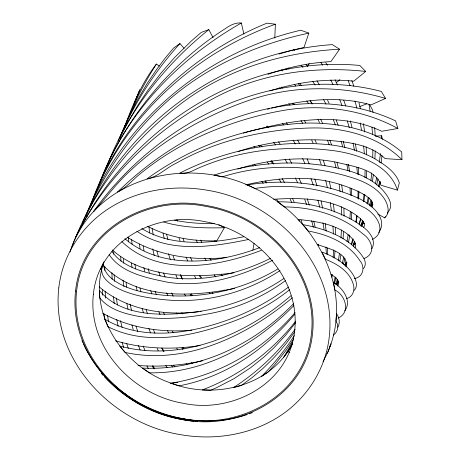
<?xml version="1.0" encoding="UTF-8"?>
<svg xmlns="http://www.w3.org/2000/svg" width="460" height="460" viewBox="0 0 460 460"><rect width="100%" height="100%" fill="white"/><g stroke="black" fill="none" stroke-linecap="round" stroke-linejoin="round"><path stroke-width="0.69" d="M365.033 170.723L364.981 177.629M358.081 190.975L357.949 198.473M372.876 149.799L372.721 157.677M113.723 254.179L113.764 251.752M104.736 270.468L104.84 266.478M333.483 249.935L333.166 257.623M358.932 191.63L358.639 199.145M375.245 150.886L374.888 158.757M366.637 171.201L366.344 178.118M103.632 262.93C103.08 272.55 111.676 279.392 119.238 283.642C131.261 290.197 144.917 292.962 158.384 294.653C199.657 299.753 242.282 290.317 277.892 268.939M351.785 212.365L351.4 219.518M381.576 138.598L381.691 135.763L375.452 136.166M274.787 38.117L275.379 24.202L266.955 23.172C186.409 55.873 118.76 122.762 90.488 205.591M341.429 229.925L340.986 237.981M350.342 211.801L349.905 218.966M343.614 231.443L343.028 238.809M334.995 250.941L334.449 257.991M364.044 194.31L363.279 201.492M371.737 172.908L370.915 180.446M380.449 153.525L379.339 162.432M382.03 155.578L381.047 163.053M356.667 215.843L355.891 221.852M364.866 194.54L363.866 201.71M357.121 216.05L356.27 222.197M331.401 276.201L331.654 274.281M373.347 174.794L372.353 181.677M339.445 253.483L338.359 260.9M348.168 234.548L347.018 241.695M349.744 235.066L348.582 242.253M340.929 254.932L339.865 260.975M331.942 277.19L332.361 274.637M252.868 250.217L254.018 243.409M368.241 197.374L366.959 203.607M376.774 177.255L375.36 183.758M360.594 218.385L359.225 224.819M353.107 238.901L351.693 244.8M369.196 197.886L367.701 204.079M360.536 219.184L359.145 224.952M378.057 179.015L376.636 184.891M335.242 277.035L333.707 283.337M343.879 256.875L342.223 263.453M352.498 239.694L351.325 244.398M397.44 190.135L399.337 182.81C395.577 171.568 384.514 164.749 374.94 158.821C361.583 151.3 346.622 146.958 331.476 144.975C279.657 139.15 226.257 149.5 179.831 173.069C186.904 174.472 192.665 170.597 198.812 167.94C202.342 166.422 205.907 164.985 209.501 163.633C216.539 161 223.704 158.706 230.96 156.768C245.318 152.933 260.038 150.477 274.856 149.281C295.584 147.752 316.532 148.12 337.117 151.173C360.404 155.008 389.574 165.473 397.44 190.135L381.006 185.254C375.716 168.59 351.716 166.33 337.312 162.397C304.278 155.681 269.825 158.97 237.82 169.038M336.053 277.679L334.397 283.642M344.994 258.543L343.378 264.419M279.99 270.589C245.22 293.451 202.733 304.393 161.293 299.368C146.895 297.775 132.307 295.268 119.134 288.972C114.114 286.488 109.204 283.481 105.489 279.226C101.349 274.821 100.32 268.099 103.517 262.74M70.029 251.93C94.053 176.249 189.531 154.75 255.012 188.554C317.803 217.068 359.358 297.315 323.035 361.502M103.954 261.774C86.233 311.684 122.343 366.195 169.82 382.685C212.715 399.97 269.847 387.09 292.261 344.143M362.681 220.294L360.997 225.785M371.053 199.922L369.328 205.39M380.633 181.689L378.982 186.858M86.773 216.959L87.13 215.815M354.735 241.523L353.286 246.031M379.966 181.125L378.304 186.288M362.629 221.225L360.962 226.061M353.556 243.915L354.183 242.04M88.291 209.927C124.022 119.79 206.781 51.894 300.748 30.228L308.832 33.12L304.008 47.437L291.226 50.468L279.047 54.05M337.479 279.128L335.668 284.303M371.818 201.233L370.145 206.045M124.183 128.104C132.33 105.662 141.674 83.024 156.417 64.072L159.309 66.142M346.478 262.24L345.253 265.684M345.983 261.826L344.741 265.276M71.248 248.618L71.921 246.773M98.555 185.949C109.745 154.893 126.58 126.04 146.889 100.09C159.246 84.387 173.052 69.834 188.059 56.655C195.592 50.054 203.429 43.798 211.56 37.95C215.947 34.805 220.42 31.774 224.974 28.876C229.885 25.398 235.048 22.482 241.339 23L243.927 34.155M99.44 183.942L100.861 180.199M72.145 246.157C94.11 187.387 135.493 136.867 185.909 100.033C230.42 67.873 285.154 52.101 339.584 49.208L330.895 61.634C309.402 62.681 288.173 67.286 267.875 74.342M106.254 167.837C126.678 113.355 163.656 65.878 208.84 29.601L213.106 37.737M133.9 104.374L139.788 89.775L134.337 103.086M336.582 284.435L338.042 280.594M90.206 206.569L90.844 204.89M119.646 138.253L127.052 120.681L136.459 101.763L147.033 83.668L156.682 69.345L164.91 58.437L173.564 48.076L179.929 43.579L184.075 48.294M125.183 125.833L125.689 124.516M91.494 203.216L92.149 201.543M101.096 179.572C126.615 112.378 179.44 58.144 241.339 23M346.346 266.972C348.49 252.304 327.215 248.285 317.228 244.45M85.945 215.717L86.716 213.785M126.454 122.55C134.487 102.137 144.538 82.512 156.417 64.072M92.374 200.991L93.041 199.324M354.907 242.604L353.441 246.14M82.817 222.226L83.87 219.661M86.974 213.141L88.032 210.571M93.265 198.772C124.154 116.92 193.769 53.705 275.379 24.202M118.168 141.03C132.911 105.3 154.014 72.243 179.929 43.579M363.417 221.582L361.445 226.303M372.37 202.147L370.714 206.057M112.142 154.986L112.93 153.105M84.128 219.017C103.977 172.166 134.096 129.208 173.069 96.307C211.951 64.061 259.658 43.596 308.832 33.12M372.738 203.239L371.277 206.569M78.763 231.437L79.804 229.011M346.978 262.591L345.31 266.374M363.733 222.019L361.876 226.09M336.501 284.855L337.939 281.784M337.306 284.521L338.738 281.462M119.669 138.184L128.478 121.129L138.471 104.288L148.281 89.723L160.971 73.111L174.541 57.58L191.32 41.026L201.296 32.39L208.84 29.601M85.617 216.378L88.073 211.422M88.383 210.806C133.48 117.743 228.867 51.543 332.356 44.62L339.584 49.208M337.864 327.215C340.36 322.926 339.296 317.457 336.496 313.593L335.932 321.212C339.221 325.588 337.899 332.103 333.356 335.058M371.898 248.877C377.43 238.142 366.298 228.447 358.047 223.387C334.265 208.041 305.543 201.704 277.478 201.79L284.28 206.919C312.369 207.017 341.303 215.24 362.813 233.852C371.772 239.579 376.74 253.793 363.958 258.537C351.043 237.895 325.864 228.781 302.962 224.647L308.309 231.052C327.986 234.571 348.622 243.202 359.823 260.607C365.401 266.788 363.4 277.311 354.378 278.507M292.284 344.08L288.052 351.486L283.51 357.57L292.445 342.309M362.572 223.911L363.739 221.777M309.189 63.52L307.475 66.499L306.107 64.538M218.707 224.658L224.365 227.729L216.809 240.821C193.068 241.506 168.757 237.498 147.625 226.268M371.467 206.54L372.876 204.177M377.809 214.021L384.669 217.862L385.376 216.683M387.492 213.141L388.2 211.962M372.008 207.103C374.75 202.4 369.317 198.059 365.821 195.73C358.426 191.009 350.169 187.824 341.883 185.046C310.828 174.719 277.07 177.6 245.686 184.868M293.71 338.893L285.878 350.537L275.051 364.308L268.019 372.134L261.498 376.447C273.792 364.004 284.884 350.353 294.296 335.604M337.749 285.97C340.912 281.031 334.587 276.598 331.022 274.217M294.63 331.988L286.344 343.286L279.686 351.336L272.676 358.99L262.804 368.558L252.356 377.395L241.379 385.468L233.525 387.596C257.381 372.117 278.524 352.36 295.113 329.228M295.63 322.678L285.769 335.075L273.959 347.772L263.902 357.109L250.7 367.672L234.071 378.614L216.683 387.625L210.743 390.189L202.325 389.919C238.895 375.958 271.653 352.003 295.728 321.109M363.526 268.663C365.947 265.811 365.671 261.625 363.94 258.503M329.279 347.576L331.022 343.804L328.055 351.808L326.922 353.516M294.872 314.145C265.477 349.652 224.854 377.246 179.107 385.831L170.947 383.186C219.035 375.596 263.614 349.589 295.038 312.564M344.77 310.851C352.412 300.662 342.361 287.793 333.425 282.359L334.972 290.053C345.316 295.032 350.899 312.254 338.37 317.992M354.976 248.038C357.736 242.178 350.324 236.756 346.46 233.295C332.361 223.497 314.634 221.151 297.959 219.443M378.666 232.616C389.108 218.161 369.909 203.222 357.96 198.03C323.518 182.424 284.28 178.911 247.158 184.943L254.989 188.473C291.445 182.723 329.774 188.922 362.221 206.615C374.325 211.318 389.229 230.627 372.33 239.47M293.727 303.497C254.84 344.011 199.393 371.116 142.474 368.063L149.575 372.818C204.803 373.773 256.272 344.04 293.94 305.474M354.131 290.45C358.691 285.758 355.54 278.455 352.532 273.809C345.402 263.149 333.782 256.473 322.006 252.08L325.571 259.354C337.295 263.89 349.761 271.659 353.355 284.487C355.154 290.093 352.647 297.315 346.397 298.597M388.55 211.37C394.335 204.372 387.13 195.028 382.277 189.652C374.009 180.993 363.066 175.369 351.785 171.701C306.975 158.505 258.163 160.81 213.917 175.162L222.278 176.876C265.443 163.081 312.852 164.577 355.689 178.854C366.016 182.545 376.332 187.881 383.013 196.863C387.349 202.498 391.115 212.336 384.669 217.862M363.434 227.516C366.24 225.055 363.302 221.363 361.267 219.495C356.816 215.234 351.532 211.945 346.087 209.122C323.788 198.024 297.942 197.668 273.614 199.289M292.462 297.678C246.784 336.087 185.662 365.591 125.028 352.429L119.68 346.023C180.705 362.595 244.714 335.57 290.91 295.734M336.133 82.811L339.9 79.655M365.706 71.444C313.507 65.642 259.014 73.6 212.6 98.929C154.842 130.117 104.834 177.508 75.94 236.946C126.494 131.077 240.298 54.142 359.789 65.458L365.706 71.444L353.7 81.201C325.467 78.073 296.815 82.438 269.847 90.896M289.696 289.622C273.453 302.824 254.88 312.892 235.451 320.539C195.713 335.57 147.833 346.972 107.881 326.657L104.805 319.234C142.468 341.354 189.882 333.776 228.948 319.562C250.205 311.621 270.445 300.834 288.483 287.017M285.43 280.657C262.717 297.269 236.319 308.781 208.616 313.789C185.782 318.073 162.184 320.154 139.121 316.474C124.913 313.835 109.307 309.747 99.803 298.022L99.302 290.306C122.958 319.016 168.331 315.778 201.348 311.132C230.748 306.274 259.141 295.222 283.849 278.513M346.765 263.396L346.207 263.741M338.801 282.147L337.766 282.75M272.763 260.153C240.867 276.776 204.027 287.667 167.86 282.29C147.148 277.915 121.492 273.217 109.152 254.593M270.779 258.204C238.165 274.522 200.451 283.038 164.139 276.702C145.377 272.527 123.424 268.14 111.929 251.43M385.56 98.434C340.475 85.054 291.099 85.169 246.681 101.148C220.668 110.291 195.776 122.636 172.603 137.574C157.803 147.211 143.79 158.079 130.916 170.177C116.846 182.597 106.007 198.036 93.42 211.761C156.348 122.826 271.952 62.87 381.323 91.425L385.56 98.434L370.984 104.909C338.474 95.548 303.726 99.682 271.492 108.163M355.66 243.702L353.941 244.202M249.222 413.873L252.465 412.614M359.68 106.593L366.839 103.828M261.378 250.326C217.787 267.111 159.148 277.133 121.842 241.621M259.687 247.63C217.327 263.804 161.862 270.215 124.85 238.677M364.377 223.382L362.928 223.842M238.113 151.558C267.243 141.617 298.385 138.299 329.026 140.392C348.473 142.174 370.369 144.4 385.083 158.619L401.942 159.706L401.735 152.001C375.377 129.484 338.876 122.32 304.991 123.102C248.463 125.821 192.849 145.584 147.05 178.785C157.981 176.956 165.721 168.176 175.53 163.57C182.482 159.631 189.623 156.026 196.92 152.766C211.6 146.217 226.895 141.059 242.495 137.195C265.248 131.698 288.592 128.38 312.012 127.966C344.264 127.362 378.591 136.447 401.942 159.706M243.328 133.176L244.421 132.819M244.967 132.641C288.546 120.572 339.066 110.981 381.668 131.267L397.894 128.484L395.606 120.888C300.581 76.751 187.634 122.935 117.628 191.958C127.633 187.03 134.377 177.681 143.411 171.275C149.92 166.066 156.682 161.167 163.656 156.59C177.888 147.269 192.981 139.294 208.621 132.606C232.168 122.682 256.778 115.126 281.957 110.682C321.126 103.529 362.836 109.394 397.894 128.484M247.238 414.541C186.334 435.114 113.482 404.507 84.899 347.07M267.536 109.244L269.514 108.698M248.595 239.453C212.434 246.951 169.171 253.684 136.862 231.219M234.56 288.443C191.32 296.953 136.775 300.207 103.241 265.454M243.777 236.71C210.364 243.702 172.161 247.204 141.766 228.551M202.613 360.778C181.453 365.412 159.603 367.183 137.988 365.43M233.939 272.797C194.022 278.294 144.313 278.53 112.257 249.906M176.577 382.496L177.853 382.277M200.111 345.471C172.057 350.037 142.905 348.847 115.581 340.808M173.408 382.984L175.306 382.691M170.263 383.416L172.776 383.071M200.031 311.644L201.227 311.495M198.243 311.857C163.846 315.934 126.178 309.804 99.147 286.827M226.734 257.502C192.723 261.125 156.521 255.794 127.328 237.182M191.877 330.171C161.483 332.879 129.841 328.084 102.867 313.369M224.365 227.729C204.044 228.223 183.344 227.809 163.697 222.053M214.245 223.652C200.945 223.663 187.553 222.979 174.524 220.162M190.29 420.796L193.689 421.147M195.052 421.291L197.771 421.573M189.169 419.894L191.21 420.17M193.252 420.446L194.614 420.63M188.928 420.653C156.883 416.202 126.396 400.643 104.426 376.82M183.034 418.744L184.397 419.054M100.222 268.893L101.585 269.336M214.619 240.741L216.545 241.684M123.493 392.817L126.442 394.784M288.052 351.486L289.829 352.676M116.299 387.251L117.927 388.568M119.013 389.447L120.094 390.322M281.054 69.742L282.296 71.001M279.157 87.82L279.979 88.699M253.914 146.349L254.771 147.263M285.988 68.891L286.793 69.782M293.871 49.542L294.803 50.577M252.35 165.111L253.172 166.06M288.144 68.017L288.972 68.977M258.704 145.504L259.946 146.953M246.451 184.276L247.244 185.208M101.309 373.278L103.051 375.331M266.708 126.299L267.933 127.759M294.503 84.554L295.688 86.008M281.836 86.98L282.658 87.992M288.817 103.557L289.978 105.001M301.15 65.239L302.956 67.585M260.745 145.314L261.999 146.924M221.197 274.258L222.404 275.81M212.089 292.393L212.922 293.463M292.37 103.258L293.141 104.253M298.241 83.53L299.776 85.548M267.047 126.028L268.335 127.725M254.443 164.249L255.248 165.312M267.277 162.115L268.841 164.185M261.671 181.338L263.195 183.396M182.741 347.329L183.96 348.985M173.489 365.131L174.88 367.017M273.516 142.215L275.436 144.871M286.396 122.676L287.81 124.637M191.481 362.612L192.148 363.532M265.063 181.096L266.196 182.683M282.405 123.475L283.458 124.947M270.819 160.977L272.757 163.737M224.141 289.967L224.814 290.915M278.57 141.841L280.059 144.009M186.392 363.866L187.047 364.832M306.728 100.889L308.528 103.615M299.949 83.473L301.426 85.692M200.422 276.058L201.578 277.817M210.053 258.491L211.157 260.188M312.604 81.207L315.077 85.048M209.242 292.399L209.933 293.457M191.274 293.894L192.435 295.711M271.636 160.546L273.901 164.18M310.069 100.527L312.156 103.908M164.076 351.313L162.15 348.226M293.618 103.408L294.354 104.598M300.978 120.526L302.691 123.28M278.938 178.9L281.06 182.35M171.488 365.522L172.448 367.068M320.959 62.52L322.558 65.147M215.527 276.885L214.233 274.769M182.005 348.306L182.735 349.491M285.114 159.499L287.247 163.058M154.807 368.931L152.956 365.872M304.428 120.681L305.791 122.918M181.89 312.547L182.741 313.95M316.986 80.81L319.343 84.772M325.801 62.646L327.376 65.291M282.152 178.514L284.521 182.677M265.621 181.01L266.777 183.028M167.055 367.597L165.824 365.435M176.789 348.289L177.502 349.525M293.112 140.07L295.303 143.963M289.305 159.022L291.663 163.294M297.775 140.306L299.627 143.652M182.522 279.22L180.527 275.569M190.112 294.187L191.09 295.935M276.788 199.479L278.415 202.423M209.886 258.416L210.812 260.101M176.485 312.921L177.14 314.117M199.329 275.592L200.548 277.846M369.437 104.27L372.669 110.233L372.979 112.286M323.501 99.423L326.042 104.23M153.732 368.759L152.248 365.907M310.379 100.861L311.995 103.989M204.873 258.037L206.086 260.348M172.46 331.309L173.23 332.793M163.518 351.463L161.765 348.053M317.981 119.652L319.539 122.653M184.54 294.061L185.478 295.866M295.332 177.951L297.574 182.574M194.632 276.121L195.799 278.461M330.763 80L333.04 84.611M167.515 330.694L168.521 332.724M320.626 119.243L322.724 123.55M148.315 368.736L146.958 365.918M327.595 100.211L329.078 103.304M335.058 79.741L337.513 84.996M201.808 242.546L200.652 240.097M315.002 140.082L316.371 143.031M290.197 199.22L291.68 202.365M173.155 296.205L171.672 292.991M157.113 348.352L158.223 350.716M311.713 140.11L313.053 143.054M197.265 242.443L196.127 239.965M182.43 279.002L180.429 274.557M302.668 158.533L304.871 163.415M81.989 340.71L82.863 342.619M83.444 343.89L84.605 346.438M192.056 260.906L190.411 257.226M299.103 178.365L301.346 183.505M292.669 198.795L294.107 202.009M167.802 295.464L166.652 292.859M163.53 312.53L164.387 314.479M307.084 158.878L309.183 163.8M159.994 314.467L158.867 311.846M154.899 333.19L153.347 329.452M144.986 350.451L143.181 346.115M187.674 260.906L186.105 257.111M177.272 278.329L175.933 275.045M333.339 119.882L335.449 125.074M339.727 99.682L342.022 105.53M327.428 140.162L329.17 144.71M150.535 332.844L148.862 328.44M329.814 140.11L331.516 144.716M140.133 349.991L138.454 345.529M351.825 80.609L353.872 86.175M336.191 119.979L338.152 125.287M348.231 80.759L350.048 85.704M304.767 199.49L306.619 204.568M174.541 259.906L173.121 255.961M165.1 277.075L163.605 272.97M311.006 178.612L313.329 185.179M343.735 100.24L345.788 106.053M183.08 238.648L184.029 241.287M156.256 294.354L155.135 291.22M151.834 293.911L150.73 290.772M298.569 219.265L299.27 221.271M319.453 159.379L321.218 164.686M323.265 160.333L325.019 165.634M179.089 238.09L179.998 240.781M147.367 313.381L146.153 309.741M137.707 331.401L135.976 326.082M128.317 348.387L126.776 343.741M307.245 198.852L309.327 205.183M301.024 219.891L302.577 224.652M160.137 275.983L158.763 271.779M170.378 259.756L168.446 253.661M314.899 179.181L317.003 185.851M143.393 312.524L142.117 308.43M123.625 347.513L122.044 342.136M341.061 141.134L342.683 146.631M347.323 120.951L349.347 127.851M176.951 219.546L177.445 221.225M133.239 329.688L131.888 324.927M354.959 100.993L356.914 108.215M158.562 257.117L156.917 251.062M343.229 141.3L344.914 147.7M149.339 272.998L148.137 268.6M168.004 239.683L166.497 234.094M317.894 200.042L319.757 207.253M350.33 120.934L351.98 127.345M311.679 220.765L313.346 227.274M337.025 162.46L338.416 168.026M140.938 291.996L139.944 288.127M334.65 162.092L336.024 167.63M144.825 271.348L143.848 267.461M358.99 102.821L360.462 108.773M137.08 290.461L136.12 286.568M131.52 310.195L130.082 304.141M122.09 327.37L120.485 320.643M164.249 238.458L163.018 233.323M325.663 180.314L327.416 187.778M154.244 255.541L152.714 248.854M313.749 221.093L315.123 227.102M321.046 200.951L322.638 208.276M329.458 181.941L330.918 188.813M128.024 309.189L126.874 303.646M118.111 326.249L116.731 319.389M353.073 143.14L354.47 150.334M153.283 235.008L152.099 228.562M144.026 250.637L143.181 246.06M360.237 123.01L361.502 130.03M135.729 268.864L134.889 264.236M346.817 164.22L347.973 170.798M381.691 135.763L382.317 139.265M369.029 104.426L370.133 111.228M132.054 267.237L131.353 263.177M355.436 144.032L356.58 151.317M322.989 222.755L324.082 229.546M348.438 164.306L349.583 171.54M108.537 321.816L107.537 315.365M363.434 123.659L364.665 131.962M126.776 287.184L126.051 282.578M117.432 304.997L116.38 298.063M330.217 202.423L331.453 210.875M140.076 248.716L139.386 244.07M149.787 233.07L148.919 227.096M341.699 185.012L342.625 191.935M123.924 286.649L122.998 280.082M318.142 244.191L318.314 245.421M339.175 184.621L340.061 191.567M325.231 223.577L326.146 231.069M104.696 319.228L104.058 313.881M114.247 303.64L113.459 296.832M333.442 204.171L334.322 212.025M363.641 145.854L364.354 153.881M132.095 244.243L131.623 239.476M356.874 167.394L357.472 174.185M123.751 263.183L123.401 259.003M105.604 298.086L105.144 291.45M128.696 241.937L128.38 237.739M371.985 127.144L372.479 134.171M120.986 261.182L120.635 256.387M114.574 281.353L114.143 274.821M325.973 247.066L326.364 254.012M366.143 146.849L366.574 154.916M349.997 188.065L350.399 195.166M374.699 127.523L375.176 135.964M358.323 167.308L358.766 174.76M351.388 188.548L351.768 195.678M332.954 226.078L333.391 234.111M112.148 279.277L111.906 272.688M341.291 206.718L341.579 215.274M343.913 208.397L344.068 216.16M102.683 295.193L102.522 289.708M327.376 248.118L327.531 254.478M335.328 227.303L335.455 234.698M58.794 287.931C50.715 359.455 111.768 423.401 179.912 434.556C212.704 440.45 247.819 435.528 276.517 418.14C305.187 400.873 325.53 370.409 329.245 337.013C337.318 265.489 276.27 201.543 208.121 190.388C175.329 184.494 140.214 189.416 111.515 206.804C82.846 224.072 62.508 254.535 58.794 287.931M75.566 290.973C68.494 353.631 121.969 409.641 181.665 419.416C239.246 431.698 306.222 396.163 312.472 333.971C319.545 271.314 266.07 215.303 206.373 205.528C148.787 193.246 81.817 228.781 75.566 290.973M76.613 291.163C69.604 353.268 122.607 408.785 181.775 418.468C238.849 430.646 305.227 395.428 311.426 333.782C318.435 271.682 265.431 216.16 206.264 206.477C149.189 194.298 82.811 229.523 76.613 291.163M93.386 294.21C87.377 347.438 132.808 395.025 183.523 403.328C232.185 413.925 289.564 383.341 294.653 330.734C300.662 277.506 255.231 229.919 204.516 221.622C155.848 211.019 98.474 241.603 93.386 294.21"/></g></svg>
